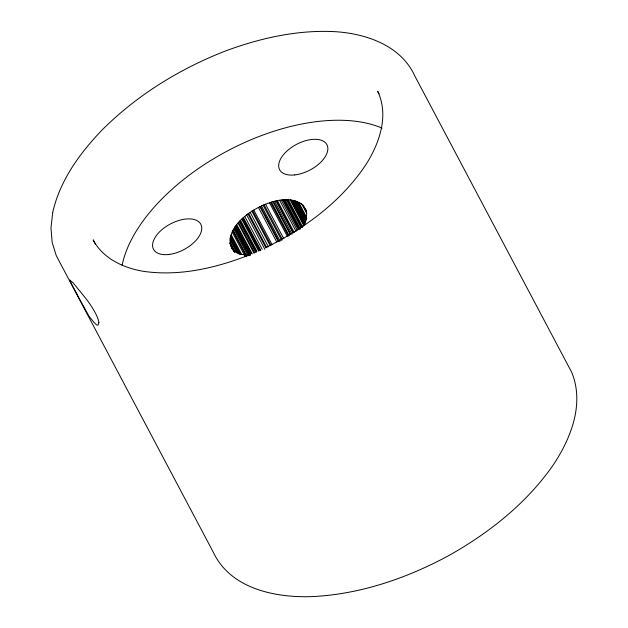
<?xml version="1.0" encoding="UTF-8"?>
<svg xmlns="http://www.w3.org/2000/svg" width="628" height="628" viewBox="0 0 628 628"><rect width="100%" height="100%" fill="white"/><g stroke="black" fill="none" stroke-linecap="round" stroke-linejoin="round"><path stroke-width="0.94" d="M234.707 251.914L230.138 243.279C229.432 226.606 245.093 214.603 258.438 207.421C271.846 200.779 290.317 194.963 303.285 205.403L306.605 211.769M234.527 251.922L230.138 243.279M302.201 227.297C305.318 222.759 307.225 217.241 306.488 211.722L305.773 209.273L301.307 203.66L298.81 202.609L306.582 217.28M265.581 247.73C304.831 228.419 341.491 201.36 365.943 164.575C379.445 143.349 389.234 115.513 377.687 91.303L379.061 93.886M247.236 255.761C214.384 268.415 178.611 276.485 143.341 271.312C123.441 267.96 102.874 258.516 93.148 239.865L95.385 244.096M248.217 255.463L239.927 254.105L235.288 251.702L231.418 247.346L230.107 243.64M269.428 202.671L287.381 236.426M302.099 204.665L306.676 213.3M297.601 201.619L306.739 218.889M296.966 201.455L306.111 218.717M296.659 201.266L306.26 219.392M295.592 201.086L306.103 220.946M294.987 200.984L305.498 220.844M294.595 200.819L305.561 221.543M293.606 200.403L305.491 222.846M291.792 200.073L304.588 224.243M290.811 200.026L304.062 225.06M290.167 199.877L303.426 224.91M288.378 199.9L302.547 226.669M287.263 199.704L301.887 227.336M286.368 199.798L300.993 227.43M284.955 199.728L300.498 229.087M283.974 199.845L299.517 229.196M283.432 199.814L298.975 229.165M282.679 199.994L298.221 229.346M281.242 200.018L297.24 230.233M279.664 200.348L296.126 231.426M277.388 200.615L294.304 232.556M276.516 200.834L293.433 232.784M276.006 200.889L292.923 232.831M274.64 201.321L292.004 234.134M273.408 201.643L290.772 234.448M272.976 201.737L290.348 234.542M271.437 202.051L289.265 235.72M270.574 202.381L288.401 236.049M265.534 204.21L283.817 238.742M263.995 204.697L282.278 239.229M263.077 205.175L281.815 240.571M261.421 205.827L280.159 241.231M260.424 206.361L279.162 241.756M259.78 206.612L278.071 241.144M258.438 207.421L276.728 241.953M253.712 209.94L271.995 244.473M252.691 210.647L270.974 245.179M251.867 211.102L270.15 245.634M250.179 212.382L268.462 246.914M248.617 213.332L266.908 247.864M247.95 213.92L265.777 247.589M246.639 214.831L264.922 249.363M244.794 216.472L262.159 249.277M243.436 217.5L260.808 250.305M242.91 218.057L260.275 250.862M242.353 218.638L259.27 250.58M241.772 219.148L258.689 251.09M240.508 220.279L256.962 251.357M239.872 221.025L256.326 252.103M239.386 221.456L255.839 252.535M238.609 222.508L254.615 252.723M238.051 223.168L254.05 253.382M236.701 224.589L252.244 253.94M236.301 225.216L251.388 253.712M235.594 226.049L250.682 254.536M235.217 226.684L250.305 255.18M234.872 227.077L249.96 255.572M234.393 228.066L249.018 255.698M233.797 229.071L247.966 255.839M232.98 230.193L246.686 256.091M232.76 230.806L246.019 255.847M232.117 231.889L244.912 256.067M231.19 234.644L241.701 254.505M230.649 235.751L240.705 254.748M230.609 236.379L240.21 254.513M230.217 237.549L238.899 253.955M230.178 238.302L237.949 252.982M229.997 238.907L237.313 252.723M230.099 240.163L236.952 253.084M229.981 242.777L235.005 252.275M232.941 249.206L234.315 251.797M230.492 245.156L233.687 251.2M231.418 247.346L232.329 249.073M292.868 200.363L305.067 223.733M122.083 265.479A160.501 86.947 -27.9 0 1 227.846 150.72A160.501 86.947 -27.9 0 1 382.06 128.128M52.697 212.547L50.978 227.948L52.155 242.369L56.23 255.572L213.394 552.405C230.594 588.868 275.457 597.927 312.092 596.6C359.687 594.355 405.751 578.624 447.521 556.275C488.403 533.517 526.272 503.742 553.166 465.065C570.899 438.493 584.621 403.882 571.77 372.428L414.606 75.596C400.97 45.766 366.674 33.849 336.074 31.73C298.488 29.54 261.099 37.837 226.001 50.782C180.142 68.531 137.391 94.875 102.45 129.619C79.929 152.957 59.895 180.385 52.697 212.547M98.894 322.706L97.96 325.155L96.838 324.998L94.2 322.635L89.074 316.363L82.755 304.965A26.611 0.518 61.4 0 1 70.383 281.603L69.692 280.002L73.154 282.89L86.523 299.344A26.564 6.052 53.4 0 1 98.894 322.706M294.767 174.922A26.753 14.491 -27.9 0 0 327.502 146.143A26.753 14.491 -27.9 0 0 287.53 150.524A26.753 14.491 -27.9 0 0 294.767 174.922M169.348 254.419A26.753 14.491 -27.9 0 0 201.274 225.311A26.753 14.491 -27.9 0 0 160.886 230.586A26.753 14.491 -27.9 0 0 169.348 254.419"/></g></svg>
